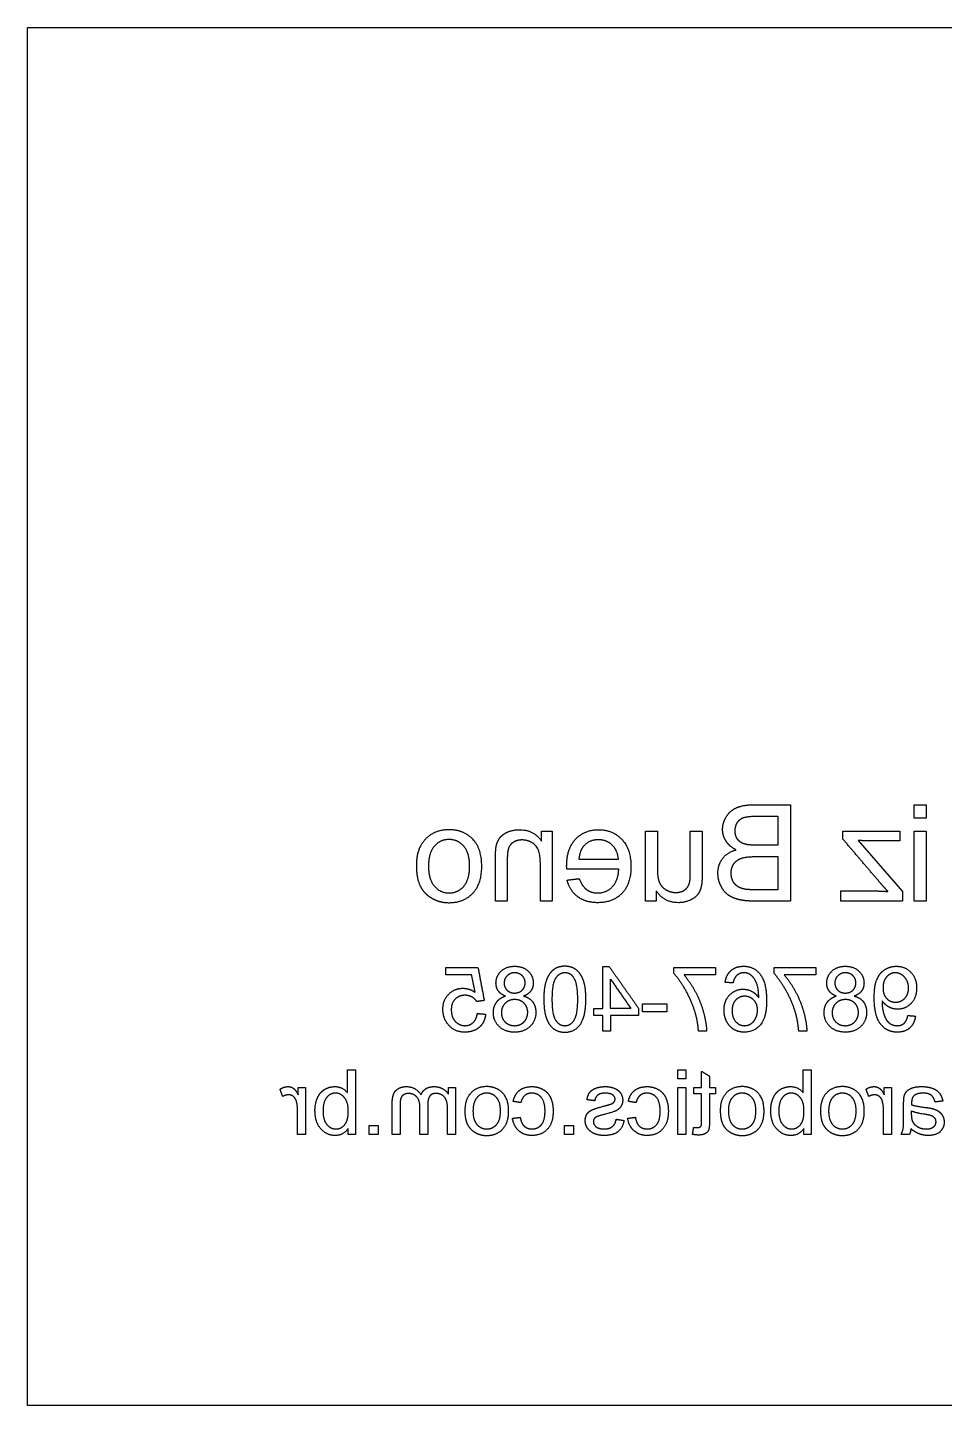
# Model space of a CAD drawing. Header units: millimetres. Extents: x 3.7 to 73.7, y 1.3 to 51.3.
# Drawn here: x 3.7 to 37, y 1.3 to 51.3 of the extents above; entities that cross this region are included whole.
import ezdxf

# ---------------------------------------------------------------- set-up
doc = ezdxf.new("R2010")
doc.units = ezdxf.units.MM
doc.layers.add('Default', color=18, linetype='Continuous', true_color=0x000000)

msp = doc.modelspace()

# ---------------------------------------------------------------- linework, layer by layer
at = {"layer": 'Default'}
for p, q in [((30.102, 23.058), (31.414, 23.058)), ((31.414, 23.058), (31.414, 19.56)), ((30.252, 22.645), (30.951, 22.645)), ((30.951, 22.645), (30.951, 21.588)), ((22.369, 21.734), (22.369, 22.094)), ((22.369, 22.094), (22.756, 22.094)), ((22.756, 22.094), (22.756, 19.56)), ((26.146, 19.56), (26.146, 22.094)), ((26.146, 22.094), (26.575, 22.094)), ((26.575, 22.094), (26.575, 20.737)), ((30.951, 21.588), (30.195, 21.588)), ((33.864, 21.76), (35.477, 19.909)), ((30.142, 21.176), (30.951, 21.176)), ((30.951, 21.176), (30.951, 19.973)), ((22.326, 19.56), (22.326, 20.944)), ((22.756, 19.56), (22.326, 19.56)), ((26.53, 19.56), (26.146, 19.56)), ((26.53, 19.933), (26.53, 19.56)), ((30.951, 19.973), (30.08, 19.973)), ((31.414, 19.56), (30.08, 19.56)), ((33.234, 19.56), (33.234, 19.93)), ((33.234, 19.93), (34.406, 19.93)), ((35.477, 19.56), (33.234, 19.56)), ((35.477, 19.909), (35.477, 19.56)), ((27.173, 16.932), (27.173, 17.156)), ((27.173, 17.156), (28.689, 17.156)), ((28.689, 17.156), (28.689, 16.879)), ((30.812, 16.932), (30.812, 17.156)), ((30.812, 17.156), (32.329, 17.156)), ((32.329, 17.156), (32.329, 16.879)), ((28.689, 16.879), (27.542, 16.879)), ((32.329, 16.879), (31.182, 16.879)), ((15.327, 12.6), (15.327, 13.436)), ((15.327, 13.436), (15.614, 13.436)), ((15.614, 13.436), (15.614, 11.094)), ((31.874, 12.6), (31.874, 13.436)), ((31.874, 13.436), (32.162, 13.436)), ((32.162, 13.436), (32.162, 11.094)), ((13.537, 12.533), (13.537, 12.791)), ((13.537, 12.791), (13.796, 12.791)), ((13.796, 12.791), (13.796, 11.094)), ((18.99, 12.552), (18.99, 12.791)), ((18.99, 12.791), (19.248, 12.791)), ((19.248, 12.791), (19.248, 11.094)), ((34.814, 12.533), (34.814, 12.791)), ((34.814, 12.791), (35.073, 12.791)), ((35.073, 12.791), (35.073, 11.094)), ((13.509, 11.094), (13.509, 11.982)), ((18.96, 11.094), (18.96, 11.974)), ((34.785, 11.094), (34.785, 11.982)), ((13.796, 11.094), (13.509, 11.094)), ((15.348, 11.094), (15.348, 11.306)), ((15.614, 11.094), (15.348, 11.094)), ((19.248, 11.094), (18.96, 11.094)), ((31.895, 11.094), (31.895, 11.306)), ((32.162, 11.094), (31.895, 11.094)), ((35.073, 11.094), (34.785, 11.094))]:
    msp.add_line(p, q, dxfattribs=at)
msp.add_lwpolyline([(73.707, 1.259), (3.707, 1.259), (3.707, 51.259), (73.707, 51.259)], close=True, dxfattribs=at)
for points, knots in [([(29.431, 21.421), (29.186, 21.543), (29.064, 21.741), (28.942, 21.939), (28.942, 22.163), (28.942, 22.404), (29.079, 22.625), (29.217, 22.846), (29.459, 22.952), (29.701, 23.058), (30.102, 23.058)], [-7, -7, -7, -6, -6, -5, -5, -4, -4, -3, -3, -2, -2, -2]), ([(30.195, 21.588), (29.887, 21.588), (29.753, 21.629), (29.577, 21.681), (29.487, 21.803), (29.398, 21.925), (29.398, 22.108), (29.398, 22.283), (29.481, 22.415), (29.565, 22.547), (29.72, 22.596), (29.875, 22.645), (30.252, 22.645)], [1, 1, 1, 2, 2, 3, 3, 4, 4, 5, 5, 6, 6, 7, 7, 7]), ([(20.198, 20.827), (20.198, 20.185), (19.87, 19.844), (19.542, 19.503), (19.01, 19.503), (18.678, 19.503), (18.398, 19.658), (18.118, 19.813), (17.971, 20.094), (17.824, 20.374), (17.824, 20.863), (17.824, 21.467), (18.156, 21.809), (18.488, 22.151), (19.01, 22.151), (19.48, 22.151), (19.807, 21.87), (20.198, 21.531), (20.198, 20.827)], [-9, -9, -9, -8, -8, -7, -7, -6, -6, -5, -5, -4, -4, -3, -3, -2, -2, -1, -1, 0, 0, 0]), ([(20.697, 21.118), (20.697, 21.417), (20.721, 21.536), (20.759, 21.72), (20.854, 21.853), (20.95, 21.987), (21.142, 22.069), (21.334, 22.151), (21.563, 22.151), (22.09, 22.151), (22.369, 21.734)], [-23, -23, -23, -22, -22, -21, -21, -20, -20, -19, -19, -18, -18, -18]), ([(23.283, 20.718), (23.281, 20.794), (23.281, 20.832), (23.281, 21.459), (23.603, 21.805), (23.925, 22.151), (24.433, 22.151), (24.958, 22.151), (25.287, 21.798), (25.616, 21.445), (25.616, 20.806), (25.616, 20.188), (25.291, 19.845), (24.965, 19.503), (24.409, 19.503), (23.968, 19.503), (23.684, 19.718), (23.4, 19.933), (23.295, 20.321)], [-14, -14, -14, -13, -13, -12, -12, -11, -11, -10, -10, -9, -9, -8, -8, -7, -7, -6, -6, -5, -5, -5]), ([(19.757, 20.827), (19.757, 20.341), (19.544, 20.098), (19.332, 19.856), (19.01, 19.856), (18.69, 19.856), (18.478, 20.1), (18.266, 20.343), (18.266, 20.842), (18.266, 21.312), (18.479, 21.554), (18.693, 21.796), (19.01, 21.796), (19.332, 21.796), (19.544, 21.555), (19.757, 21.314), (19.757, 20.827)], [0, 0, 0, 1, 1, 2, 2, 3, 3, 4, 4, 5, 5, 6, 6, 7, 7, 8, 8, 8]), ([(22.326, 20.944), (22.326, 21.431), (22.127, 21.605), (21.928, 21.779), (21.654, 21.779), (21.482, 21.779), (21.354, 21.702), (21.226, 21.624), (21.176, 21.494), (21.126, 21.364), (21.126, 21.102)], [-31, -31, -31, -30, -30, -29, -29, -28, -28, -27, -27, -26, -26, -26]), ([(23.734, 21.071), (23.763, 21.39), (23.896, 21.55), (24.101, 21.798), (24.428, 21.798), (24.724, 21.798), (24.926, 21.6), (25.127, 21.402), (25.149, 21.071)], [5, 5, 5, 6, 6, 7, 7, 8, 8, 9, 9, 9]), ([(30.08, 19.56), (29.746, 19.56), (29.516, 19.619), (29.286, 19.677), (29.133, 19.792), (28.98, 19.906), (28.877, 20.117), (28.773, 20.329), (28.773, 20.574), (28.773, 20.88), (28.943, 21.104), (29.114, 21.328), (29.431, 21.421)], [-13, -13, -13, -12, -12, -11, -11, -10, -10, -9, -9, -8, -8, -7, -7, -7]), ([(30.08, 19.973), (29.856, 19.973), (29.765, 19.99), (29.605, 20.018), (29.498, 20.085), (29.391, 20.152), (29.322, 20.28), (29.252, 20.407), (29.252, 20.574), (29.252, 20.77), (29.353, 20.914), (29.453, 21.059), (29.631, 21.117), (29.808, 21.176), (30.142, 21.176)], [1, 1, 1, 2, 2, 3, 3, 4, 4, 5, 5, 6, 6, 7, 7, 8, 8, 8]), ([(23.739, 20.376), (23.837, 20.104), (24.004, 19.98), (24.171, 19.856), (24.407, 19.856), (24.724, 19.856), (24.936, 20.078), (25.149, 20.3), (25.173, 20.718)], [-19, -19, -19, -18, -18, -17, -17, -16, -16, -15, -15, -15]), ([(28.2, 20.524), (28.2, 20.25), (28.174, 20.123), (28.136, 19.935), (28.042, 19.805), (27.947, 19.675), (27.753, 19.589), (27.558, 19.503), (27.334, 19.503), (26.826, 19.503), (26.53, 19.933)], [-6, -6, -6, -5, -5, -4, -4, -3, -3, -2, -2, -1, -1, -1]), ([(26.575, 20.737), (26.575, 20.412), (26.646, 20.242), (26.716, 20.071), (26.886, 19.972), (27.055, 19.873), (27.248, 19.873), (27.442, 19.873), (27.573, 19.97), (27.704, 20.066), (27.745, 20.236), (27.771, 20.352), (27.771, 20.689)], [-15, -15, -15, -14, -14, -13, -13, -12, -12, -11, -11, -10, -10, -9, -9, -9]), ([(21.06, 16.114), (20.886, 16.18), (20.8, 16.3), (20.715, 16.421), (20.715, 16.584), (20.715, 16.839), (20.902, 17.018), (21.089, 17.196), (21.396, 17.196), (21.701, 17.196), (21.884, 17.022), (22.068, 16.847), (22.068, 16.592), (22.068, 16.422), (21.982, 16.301), (21.896, 16.18), (21.717, 16.114)], [-8, -8, -8, -7, -7, -6, -6, -5, -5, -4, -4, -3, -3, -2, -2, -1, -1, 0, 0, 0]), ([(23.979, 15.999), (23.979, 15.339), (23.747, 15.047), (23.554, 14.804), (23.215, 14.804), (22.958, 14.804), (22.79, 14.942), (22.621, 15.08), (22.536, 15.334), (22.452, 15.587), (22.452, 15.999), (22.452, 16.347), (22.504, 16.553), (22.557, 16.758), (22.65, 16.901), (22.742, 17.044), (22.885, 17.12), (23.027, 17.196), (23.215, 17.196), (23.471, 17.196), (23.64, 17.058), (23.808, 16.921), (23.894, 16.668), (23.979, 16.414), (23.979, 15.999)], [-12, -12, -12, -11, -11, -10, -10, -9, -9, -8, -8, -7, -7, -6, -6, -5, -5, -4, -4, -3, -3, -2, -2, -1, -1, 0, 0, 0]), ([(29.036, 16.613), (29.071, 16.886), (29.248, 17.041), (29.424, 17.196), (29.7, 17.196), (30.071, 17.196), (30.29, 16.927), (30.541, 16.619), (30.541, 15.94), (30.541, 15.333), (30.314, 15.068), (30.087, 14.804), (29.728, 14.804), (29.517, 14.804), (29.351, 14.905), (29.184, 15.005), (29.089, 15.195), (28.994, 15.384), (28.994, 15.604), (28.994, 15.94), (29.196, 16.152), (29.398, 16.363), (29.686, 16.363), (29.851, 16.363), (30.001, 16.287), (30.151, 16.21), (30.255, 16.052)], [-37, -37, -37, -36, -36, -35, -35, -34, -34, -33, -33, -32, -32, -31, -31, -30, -30, -29, -29, -28, -28, -27, -27, -26, -26, -25, -25, -24, -24, -24]), ([(33.068, 16.114), (32.894, 16.18), (32.809, 16.3), (32.723, 16.421), (32.723, 16.584), (32.723, 16.839), (32.91, 17.018), (33.097, 17.196), (33.404, 17.196), (33.709, 17.196), (33.893, 17.022), (34.077, 16.847), (34.077, 16.592), (34.077, 16.422), (33.99, 16.301), (33.904, 16.18), (33.725, 16.114)], [-8, -8, -8, -7, -7, -6, -6, -5, -5, -4, -4, -3, -3, -2, -2, -1, -1, 0, 0, 0]), ([(35.944, 15.386), (35.909, 15.109), (35.735, 14.957), (35.561, 14.804), (35.286, 14.804), (35.027, 14.804), (34.835, 14.943), (34.642, 15.082), (34.545, 15.348), (34.447, 15.614), (34.447, 16.063), (34.447, 16.494), (34.546, 16.722), (34.644, 16.95), (34.833, 17.073), (35.022, 17.196), (35.251, 17.196), (35.567, 17.196), (35.777, 16.978), (35.987, 16.761), (35.987, 16.405), (35.987, 16.06), (35.786, 15.849), (35.585, 15.638), (35.294, 15.638), (35.12, 15.638), (34.971, 15.723), (34.821, 15.809), (34.735, 15.946)], [-43, -43, -43, -42, -42, -41, -41, -40, -40, -39, -39, -38, -38, -37, -37, -36, -36, -35, -35, -34, -34, -33, -33, -32, -32, -31, -31, -30, -30, -29, -29, -29]), ([(21.774, 16.601), (21.774, 16.435), (21.667, 16.33), (21.56, 16.224), (21.389, 16.224), (21.223, 16.224), (21.117, 16.329), (21.011, 16.434), (21.011, 16.585), (21.011, 16.744), (21.12, 16.851), (21.229, 16.959), (21.392, 16.959), (21.557, 16.959), (21.666, 16.854), (21.774, 16.748), (21.774, 16.601)], [0, 0, 0, 1, 1, 2, 2, 3, 3, 4, 4, 5, 5, 6, 6, 7, 7, 8, 8, 8]), ([(23.683, 15.999), (23.683, 15.422), (23.548, 15.231), (23.413, 15.04), (23.215, 15.04), (23.017, 15.04), (22.882, 15.232), (22.747, 15.424), (22.747, 15.999), (22.747, 16.577), (22.882, 16.768), (23.017, 16.958), (23.219, 16.958), (23.417, 16.958), (23.535, 16.79), (23.683, 16.576), (23.683, 15.999)], [0, 0, 0, 1, 1, 2, 2, 3, 3, 4, 4, 5, 5, 6, 6, 7, 7, 8, 8, 8]), ([(28.066, 14.844), (28.042, 15.194), (27.956, 15.488), (27.836, 15.905), (27.616, 16.299), (27.397, 16.694), (27.173, 16.932)], [-7, -7, -7, -6, -6, -5, -5, -4, -4, -4]), ([(27.542, 16.879), (27.761, 16.63), (27.955, 16.267), (28.149, 15.903), (28.253, 15.512), (28.357, 15.12), (28.362, 14.844)], [-11, -11, -11, -10, -10, -9, -9, -8, -8, -8]), ([(30.255, 16.052), (30.252, 16.403), (30.173, 16.593), (30.095, 16.784), (29.959, 16.883), (29.855, 16.959), (29.718, 16.959), (29.547, 16.959), (29.43, 16.836), (29.36, 16.76), (29.322, 16.59)], [-24, -24, -24, -23, -23, -22, -22, -21, -21, -20, -20, -19, -19, -19]), ([(31.706, 14.844), (31.682, 15.194), (31.595, 15.488), (31.476, 15.905), (31.256, 16.299), (31.036, 16.694), (30.812, 16.932)], [-7, -7, -7, -6, -6, -5, -5, -4, -4, -4]), ([(31.182, 16.879), (31.4, 16.63), (31.595, 16.267), (31.789, 15.903), (31.893, 15.512), (31.996, 15.12), (32.001, 14.844)], [-11, -11, -11, -10, -10, -9, -9, -8, -8, -8]), ([(33.783, 16.601), (33.783, 16.435), (33.676, 16.33), (33.569, 16.224), (33.398, 16.224), (33.231, 16.224), (33.125, 16.329), (33.019, 16.434), (33.019, 16.585), (33.019, 16.744), (33.128, 16.851), (33.238, 16.959), (33.401, 16.959), (33.565, 16.959), (33.674, 16.854), (33.783, 16.748), (33.783, 16.601)], [0, 0, 0, 1, 1, 2, 2, 3, 3, 4, 4, 5, 5, 6, 6, 7, 7, 8, 8, 8]), ([(34.767, 16.419), (34.767, 16.667), (34.899, 16.812), (35.03, 16.958), (35.216, 16.958), (35.407, 16.958), (35.55, 16.801), (35.692, 16.645), (35.692, 16.395), (35.692, 16.172), (35.557, 16.032), (35.422, 15.892), (35.224, 15.892), (35.024, 15.892), (34.895, 16.032), (34.767, 16.172), (34.767, 16.419)], [0, 0, 0, 1, 1, 2, 2, 3, 3, 4, 4, 5, 5, 6, 6, 7, 7, 8, 8, 8]), ([(20.339, 15.457), (20.311, 15.162), (20.109, 14.983), (19.907, 14.804), (19.587, 14.804), (19.197, 14.804), (18.972, 15.088), (18.787, 15.32), (18.787, 15.638), (18.787, 15.972), (18.997, 16.184), (19.208, 16.397), (19.515, 16.397), (19.747, 16.397), (19.958, 16.25)], [-29, -29, -29, -28, -28, -27, -27, -26, -26, -25, -25, -24, -24, -23, -23, -22, -22, -22]), ([(20.018, 15.916), (19.954, 16.017), (19.843, 16.08), (19.731, 16.143), (19.592, 16.143), (19.368, 16.143), (19.23, 16.001), (19.092, 15.858), (19.092, 15.612), (19.092, 15.354), (19.235, 15.197), (19.379, 15.04), (19.587, 15.04), (19.76, 15.04), (19.882, 15.151), (20.004, 15.262), (20.038, 15.483)], [-16, -16, -16, -15, -15, -14, -14, -13, -13, -12, -12, -11, -11, -10, -10, -9, -9, -8, -8, -8]), ([(21.717, 16.114), (21.931, 16.058), (22.047, 15.904), (22.162, 15.75), (22.162, 15.521), (22.162, 15.215), (21.95, 15.009), (21.737, 14.804), (21.391, 14.804), (21.044, 14.804), (20.832, 15.008), (20.619, 15.213), (20.619, 15.513), (20.619, 15.731), (20.732, 15.887), (20.844, 16.044), (21.06, 16.114)], [-16, -16, -16, -15, -15, -14, -14, -13, -13, -12, -12, -11, -11, -10, -10, -9, -9, -8, -8, -8]), ([(30.21, 15.603), (30.21, 15.454), (30.147, 15.318), (30.084, 15.183), (29.97, 15.111), (29.857, 15.04), (29.732, 15.04), (29.55, 15.04), (29.419, 15.187), (29.288, 15.334), (29.288, 15.587), (29.288, 15.83), (29.418, 15.969), (29.547, 16.109), (29.744, 16.109), (29.939, 16.109), (30.074, 15.969), (30.21, 15.83), (30.21, 15.603)], [0, 0, 0, 1, 1, 2, 2, 3, 3, 4, 4, 5, 5, 6, 6, 7, 7, 8, 8, 9, 9, 9]), ([(33.725, 16.114), (33.939, 16.058), (34.055, 15.904), (34.171, 15.75), (34.171, 15.521), (34.171, 15.215), (33.958, 15.009), (33.746, 14.804), (33.399, 14.804), (33.052, 14.804), (32.84, 15.008), (32.627, 15.213), (32.627, 15.513), (32.627, 15.731), (32.74, 15.887), (32.853, 16.044), (33.068, 16.114)], [-16, -16, -16, -15, -15, -14, -14, -13, -13, -12, -12, -11, -11, -10, -10, -9, -9, -8, -8, -8]), ([(21.867, 15.52), (21.867, 15.397), (21.809, 15.282), (21.75, 15.167), (21.635, 15.104), (21.52, 15.04), (21.388, 15.04), (21.181, 15.04), (21.047, 15.173), (20.913, 15.306), (20.913, 15.51), (20.913, 15.718), (21.051, 15.854), (21.189, 15.989), (21.397, 15.989), (21.6, 15.989), (21.733, 15.855), (21.867, 15.721), (21.867, 15.52)], [0, 0, 0, 1, 1, 2, 2, 3, 3, 4, 4, 5, 5, 6, 6, 7, 7, 8, 8, 9, 9, 9]), ([(33.875, 15.52), (33.875, 15.397), (33.817, 15.282), (33.759, 15.167), (33.644, 15.104), (33.529, 15.04), (33.396, 15.04), (33.19, 15.04), (33.056, 15.173), (32.921, 15.306), (32.921, 15.51), (32.921, 15.718), (33.06, 15.854), (33.198, 15.989), (33.406, 15.989), (33.608, 15.989), (33.742, 15.855), (33.875, 15.721), (33.875, 15.52)], [0, 0, 0, 1, 1, 2, 2, 3, 3, 4, 4, 5, 5, 6, 6, 7, 7, 8, 8, 9, 9, 9]), ([(34.735, 15.946), (34.733, 15.908), (34.733, 15.889), (34.733, 15.71), (34.776, 15.537), (34.82, 15.365), (34.883, 15.263), (34.947, 15.162), (35.047, 15.101), (35.147, 15.04), (35.28, 15.04), (35.435, 15.04), (35.534, 15.128), (35.633, 15.216), (35.668, 15.411)], [-29, -29, -29, -28, -28, -27, -27, -26, -26, -25, -25, -24, -24, -23, -23, -22, -22, -22]), ([(12.874, 12.736), (13.025, 12.829), (13.17, 12.829), (13.271, 12.829), (13.354, 12.771), (13.438, 12.714), (13.537, 12.533)], [-12, -12, -12, -11, -11, -10, -10, -9, -9, -9]), ([(13.509, 11.982), (13.509, 12.164), (13.461, 12.318), (13.429, 12.418), (13.354, 12.475), (13.279, 12.532), (13.184, 12.532), (13.079, 12.532), (12.973, 12.469)], [-17, -17, -17, -16, -16, -15, -15, -14, -14, -13, -13, -13]), ([(15.348, 11.306), (15.177, 11.055), (14.876, 11.055), (14.574, 11.055), (14.359, 11.293), (14.143, 11.532), (14.143, 11.968), (14.143, 12.151), (14.194, 12.313), (14.245, 12.474), (14.335, 12.588), (14.426, 12.703), (14.566, 12.766), (14.705, 12.829), (14.862, 12.829), (15.145, 12.829), (15.327, 12.6)], [-13, -13, -13, -12, -12, -11, -11, -10, -10, -9, -9, -8, -8, -7, -7, -6, -6, -5, -5, -5]), ([(15.351, 11.955), (15.351, 11.65), (15.268, 11.514), (15.132, 11.292), (14.9, 11.292), (14.712, 11.292), (14.574, 11.456), (14.437, 11.619), (14.437, 11.944), (14.437, 12.276), (14.569, 12.434), (14.701, 12.592), (14.887, 12.592), (15.076, 12.592), (15.213, 12.429), (15.351, 12.265), (15.351, 11.955)], [0, 0, 0, 1, 1, 2, 2, 3, 3, 4, 4, 5, 5, 6, 6, 7, 7, 8, 8, 8]), ([(16.949, 12.258), (16.949, 12.549), (17.084, 12.689), (17.22, 12.829), (17.473, 12.829), (17.795, 12.829), (17.997, 12.532)], [-10, -10, -10, -9, -9, -8, -8, -7, -7, -7]), ([(17.952, 12.08), (17.952, 12.342), (17.834, 12.461), (17.715, 12.58), (17.537, 12.58), (17.437, 12.58), (17.364, 12.533), (17.29, 12.487), (17.262, 12.411), (17.235, 12.335), (17.235, 12.163)], [-18, -18, -18, -17, -17, -16, -16, -15, -15, -14, -14, -13, -13, -13]), ([(17.997, 12.532), (18.046, 12.672), (18.167, 12.751), (18.287, 12.829), (18.476, 12.829), (18.645, 12.829), (18.778, 12.753), (18.911, 12.677), (18.99, 12.552)], [-7, -7, -7, -6, -6, -5, -5, -4, -4, -3, -3, -3]), ([(18.96, 11.974), (18.96, 12.206), (18.914, 12.329), (18.867, 12.452), (18.764, 12.516), (18.661, 12.58), (18.54, 12.58), (18.38, 12.58), (18.31, 12.484), (18.239, 12.388), (18.239, 12.196)], [-26, -26, -26, -25, -25, -24, -24, -23, -23, -22, -22, -21, -21, -21]), ([(21.174, 11.942), (21.174, 11.512), (20.955, 11.284), (20.735, 11.055), (20.379, 11.055), (20.157, 11.055), (19.969, 11.159), (19.781, 11.263), (19.683, 11.451), (19.585, 11.639), (19.585, 11.966), (19.585, 12.37), (19.807, 12.6), (20.029, 12.829), (20.379, 12.829), (20.694, 12.829), (20.912, 12.64), (21.174, 12.413), (21.174, 11.942)], [-9, -9, -9, -8, -8, -7, -7, -6, -6, -5, -5, -4, -4, -3, -3, -2, -2, -1, -1, 0, 0, 0]), ([(20.879, 11.942), (20.879, 11.616), (20.737, 11.454), (20.595, 11.292), (20.379, 11.292), (20.165, 11.292), (20.023, 11.455), (19.88, 11.618), (19.88, 11.952), (19.88, 12.266), (20.023, 12.429), (20.166, 12.591), (20.379, 12.591), (20.595, 12.591), (20.737, 12.429), (20.879, 12.268), (20.879, 11.942)], [0, 0, 0, 1, 1, 2, 2, 3, 3, 4, 4, 5, 5, 6, 6, 7, 7, 8, 8, 8]), ([(21.341, 12.292), (21.39, 12.549), (21.566, 12.689), (21.742, 12.829), (22.018, 12.829), (22.237, 12.829), (22.423, 12.726), (22.609, 12.623), (22.7, 12.417), (22.791, 12.211), (22.791, 11.936), (22.791, 11.511), (22.58, 11.283), (22.368, 11.055), (22.02, 11.055), (21.742, 11.055), (21.551, 11.221), (21.36, 11.386), (21.313, 11.678)], [-18, -18, -18, -17, -17, -16, -16, -15, -15, -14, -14, -13, -13, -12, -12, -11, -11, -10, -10, -9, -9, -9]), ([(21.596, 11.715), (21.627, 11.5), (21.74, 11.396), (21.854, 11.292), (22.023, 11.292), (22.234, 11.292), (22.365, 11.447), (22.496, 11.602), (22.496, 11.944), (22.496, 12.281), (22.36, 12.437), (22.224, 12.592), (22.007, 12.592), (21.863, 12.592), (21.762, 12.506), (21.66, 12.42), (21.62, 12.249)], [-27, -27, -27, -26, -26, -25, -25, -24, -24, -23, -23, -22, -22, -21, -21, -20, -20, -19, -19, -19]), ([(24.018, 12.353), (24.046, 12.517), (24.117, 12.616), (24.189, 12.714), (24.34, 12.771), (24.491, 12.829), (24.691, 12.829), (24.824, 12.829), (24.939, 12.794), (25.055, 12.76), (25.122, 12.711), (25.212, 12.647), (25.264, 12.55), (25.316, 12.453), (25.316, 12.34), (25.316, 12.215), (25.253, 12.112), (25.19, 12.009), (25.067, 11.951), (24.945, 11.893), (24.629, 11.813), (24.394, 11.754), (24.335, 11.715), (24.25, 11.659), (24.25, 11.562), (24.25, 11.453), (24.346, 11.373), (24.442, 11.292), (24.64, 11.292), (24.836, 11.292), (24.946, 11.383), (25.055, 11.474), (25.079, 11.645)], [-32, -32, -32, -31, -31, -30, -30, -29, -29, -28, -28, -27, -27, -26, -26, -25, -25, -24, -24, -23, -23, -22, -22, -21, -21, -20, -20, -19, -19, -18, -18, -17, -17, -16, -16, -16]), ([(24.892, 12.196), (24.967, 12.227), (25.003, 12.273), (25.038, 12.318), (25.038, 12.374), (25.038, 12.461), (24.953, 12.527), (24.868, 12.592), (24.67, 12.592), (24.503, 12.592), (24.411, 12.519), (24.319, 12.445), (24.3, 12.314)], [-39, -39, -39, -38, -38, -37, -37, -36, -36, -35, -35, -34, -34, -33, -33, -33]), ([(25.522, 12.292), (25.571, 12.549), (25.747, 12.689), (25.923, 12.829), (26.199, 12.829), (26.418, 12.829), (26.604, 12.726), (26.79, 12.623), (26.882, 12.417), (26.973, 12.211), (26.973, 11.936), (26.973, 11.511), (26.761, 11.283), (26.549, 11.055), (26.201, 11.055), (25.923, 11.055), (25.732, 11.221), (25.541, 11.386), (25.495, 11.678)], [-18, -18, -18, -17, -17, -16, -16, -15, -15, -14, -14, -13, -13, -12, -12, -11, -11, -10, -10, -9, -9, -9]), ([(25.777, 11.715), (25.808, 11.5), (25.921, 11.396), (26.035, 11.292), (26.204, 11.292), (26.415, 11.292), (26.546, 11.447), (26.677, 11.602), (26.677, 11.944), (26.677, 12.281), (26.541, 12.437), (26.405, 12.592), (26.188, 12.592), (26.044, 12.592), (25.943, 12.506), (25.841, 12.42), (25.801, 12.249)], [-27, -27, -27, -26, -26, -25, -25, -24, -24, -23, -23, -22, -22, -21, -21, -20, -20, -19, -19, -19]), ([(30.448, 11.942), (30.448, 11.512), (30.228, 11.284), (30.008, 11.055), (29.652, 11.055), (29.43, 11.055), (29.242, 11.159), (29.054, 11.263), (28.956, 11.451), (28.858, 11.639), (28.858, 11.966), (28.858, 12.37), (29.08, 12.6), (29.302, 12.829), (29.652, 12.829), (29.967, 12.829), (30.186, 12.64), (30.448, 12.413), (30.448, 11.942)], [-9, -9, -9, -8, -8, -7, -7, -6, -6, -5, -5, -4, -4, -3, -3, -2, -2, -1, -1, 0, 0, 0]), ([(30.152, 11.942), (30.152, 11.616), (30.01, 11.454), (29.868, 11.292), (29.652, 11.292), (29.438, 11.292), (29.296, 11.455), (29.153, 11.618), (29.153, 11.952), (29.153, 12.266), (29.296, 12.429), (29.439, 12.591), (29.652, 12.591), (29.868, 12.591), (30.01, 12.429), (30.152, 12.268), (30.152, 11.942)], [0, 0, 0, 1, 1, 2, 2, 3, 3, 4, 4, 5, 5, 6, 6, 7, 7, 8, 8, 8]), ([(31.895, 11.306), (31.724, 11.055), (31.424, 11.055), (31.122, 11.055), (30.906, 11.293), (30.69, 11.532), (30.69, 11.968), (30.69, 12.151), (30.742, 12.313), (30.793, 12.474), (30.883, 12.588), (30.973, 12.703), (31.113, 12.766), (31.253, 12.829), (31.409, 12.829), (31.692, 12.829), (31.874, 12.6)], [-13, -13, -13, -12, -12, -11, -11, -10, -10, -9, -9, -8, -8, -7, -7, -6, -6, -5, -5, -5]), ([(31.898, 11.955), (31.898, 11.65), (31.815, 11.514), (31.679, 11.292), (31.448, 11.292), (31.259, 11.292), (31.122, 11.456), (30.984, 11.619), (30.984, 11.944), (30.984, 12.276), (31.116, 12.434), (31.248, 12.592), (31.435, 12.592), (31.624, 12.592), (31.761, 12.429), (31.898, 12.265), (31.898, 11.955)], [0, 0, 0, 1, 1, 2, 2, 3, 3, 4, 4, 5, 5, 6, 6, 7, 7, 8, 8, 8]), ([(34.087, 11.942), (34.087, 11.512), (33.867, 11.284), (33.648, 11.055), (33.292, 11.055), (33.069, 11.055), (32.882, 11.159), (32.694, 11.263), (32.596, 11.451), (32.497, 11.639), (32.497, 11.966), (32.497, 12.37), (32.72, 12.6), (32.942, 12.829), (33.292, 12.829), (33.606, 12.829), (33.825, 12.64), (34.087, 12.413), (34.087, 11.942)], [-9, -9, -9, -8, -8, -7, -7, -6, -6, -5, -5, -4, -4, -3, -3, -2, -2, -1, -1, 0, 0, 0]), ([(33.792, 11.942), (33.792, 11.616), (33.649, 11.454), (33.507, 11.292), (33.292, 11.292), (33.077, 11.292), (32.935, 11.455), (32.793, 11.618), (32.793, 11.952), (32.793, 12.266), (32.936, 12.429), (33.079, 12.591), (33.292, 12.591), (33.507, 12.591), (33.649, 12.429), (33.792, 12.268), (33.792, 11.942)], [0, 0, 0, 1, 1, 2, 2, 3, 3, 4, 4, 5, 5, 6, 6, 7, 7, 8, 8, 8]), ([(34.151, 12.736), (34.301, 12.829), (34.447, 12.829), (34.547, 12.829), (34.631, 12.771), (34.715, 12.714), (34.814, 12.533)], [-12, -12, -12, -11, -11, -10, -10, -9, -9, -9]), ([(34.785, 11.982), (34.785, 12.164), (34.737, 12.318), (34.705, 12.418), (34.63, 12.475), (34.555, 12.532), (34.461, 12.532), (34.356, 12.532), (34.25, 12.469)], [-17, -17, -17, -16, -16, -15, -15, -14, -14, -13, -13, -13]), ([(35.53, 12.453), (35.555, 12.572), (35.619, 12.649), (35.683, 12.727), (35.819, 12.778), (35.955, 12.829), (36.172, 12.829), (36.391, 12.829), (36.557, 12.769), (36.723, 12.709), (36.811, 12.598), (36.899, 12.487), (36.937, 12.306)], [-22, -22, -22, -21, -21, -20, -20, -19, -19, -18, -18, -17, -17, -16, -16, -16]), ([(36.656, 12.268), (36.61, 12.449), (36.513, 12.52), (36.417, 12.591), (36.214, 12.591), (35.996, 12.591), (35.886, 12.493), (35.805, 12.421), (35.805, 12.246), (35.805, 12.23), (35.806, 12.171)], [-15, -15, -15, -14, -14, -13, -13, -12, -12, -11, -11, -10, -10, -10]), ([(25.364, 11.6), (25.316, 11.33), (25.142, 11.193), (24.969, 11.055), (24.638, 11.055), (24.439, 11.055), (24.28, 11.125), (24.122, 11.194), (24.038, 11.321), (23.955, 11.448), (23.955, 11.592), (23.955, 11.739), (24.023, 11.838), (24.092, 11.937), (24.213, 11.989), (24.333, 12.041), (24.638, 12.123), (24.849, 12.18), (24.892, 12.196)], [-48, -48, -48, -47, -47, -46, -46, -45, -45, -44, -44, -43, -43, -42, -42, -41, -41, -40, -40, -39, -39, -39]), ([(35.806, 12.171), (35.971, 12.113), (36.319, 12.072), (36.49, 12.051), (36.575, 12.028), (36.69, 11.996), (36.782, 11.934), (36.874, 11.872), (36.93, 11.769), (36.987, 11.666), (36.987, 11.541), (36.987, 11.329), (36.837, 11.192), (36.687, 11.055), (36.407, 11.055), (36.238, 11.055), (36.09, 11.111), (35.942, 11.167), (35.782, 11.303)], [-10, -10, -10, -9, -9, -8, -8, -7, -7, -6, -6, -5, -5, -4, -4, -3, -3, -2, -2, -1, -1, -1]), ([(28.468, 11.591), (28.468, 11.332), (28.433, 11.251), (28.398, 11.17), (28.311, 11.121), (28.225, 11.071), (28.069, 11.071), (27.973, 11.071), (27.851, 11.097)], [-5, -5, -5, -4, -4, -3, -3, -2, -2, -1, -1, -1]), ([(27.893, 11.351), (27.971, 11.34), (28.019, 11.34), (28.083, 11.34), (28.117, 11.361), (28.152, 11.381), (28.167, 11.416), (28.182, 11.452), (28.182, 11.575)], [-20, -20, -20, -19, -19, -18, -18, -17, -17, -16, -16, -16]), ([(35.424, 11.094), (35.479, 11.191), (35.497, 11.297), (35.516, 11.404), (35.516, 11.805)], [-26, -26, -26, -25, -25, -24, -24, -24]), ([(35.806, 11.945), (35.963, 11.881), (36.276, 11.837), (36.453, 11.811), (36.527, 11.779), (36.6, 11.747), (36.64, 11.686), (36.68, 11.624), (36.68, 11.549), (36.68, 11.434), (36.593, 11.357), (36.506, 11.281), (36.338, 11.281), (36.172, 11.281), (36.043, 11.353), (35.913, 11.426), (35.853, 11.552), (35.806, 11.65), (35.806, 11.84)], [0, 0, 0, 1, 1, 2, 2, 3, 3, 4, 4, 5, 5, 6, 6, 7, 7, 8, 8, 9, 9, 9])]:
    msp.add_open_spline(points, degree=2, knots=knots, dxfattribs=at)
for points in [[(35.904, 22.564), (35.904, 22.811), (35.904, 23.058)], [(35.904, 23.058), (36.119, 23.058), (36.333, 23.058)], [(36.333, 23.058), (36.333, 22.811), (36.333, 22.564)], [(36.333, 22.564), (36.119, 22.564), (35.904, 22.564)], [(27.771, 20.689), (27.771, 21.392), (27.771, 22.094)], [(27.771, 22.094), (27.986, 22.094), (28.2, 22.094)], [(28.2, 22.094), (28.2, 21.309), (28.2, 20.524)], [(33.311, 21.81), (33.311, 21.952), (33.311, 22.094)], [(33.311, 22.094), (34.346, 22.094), (35.382, 22.094)], [(35.382, 22.094), (35.382, 21.92), (35.382, 21.746)], [(35.904, 19.56), (35.904, 20.827), (35.904, 22.094)], [(35.904, 22.094), (36.119, 22.094), (36.333, 22.094)], [(36.333, 22.094), (36.333, 20.827), (36.333, 19.56)], [(34.683, 20.202), (33.997, 21.006), (33.311, 21.81)], [(34.348, 21.746), (34.139, 21.746), (33.864, 21.76)], [(35.382, 21.746), (34.865, 21.746), (34.348, 21.746)], [(20.697, 19.56), (20.697, 20.339), (20.697, 21.118)], [(21.126, 21.102), (21.126, 20.331), (21.126, 19.56)], [(25.149, 21.071), (24.441, 21.071), (23.734, 21.071)], [(25.173, 20.718), (24.228, 20.718), (23.283, 20.718)], [(23.295, 20.321), (23.517, 20.349), (23.739, 20.376)], [(34.947, 19.909), (34.815, 20.055), (34.683, 20.202)], [(21.126, 19.56), (20.912, 19.56), (20.697, 19.56)], [(34.406, 19.93), (34.659, 19.93), (34.947, 19.909)], [(36.333, 19.56), (36.119, 19.56), (35.904, 19.56)], [(18.897, 16.879), (18.897, 17.017), (18.897, 17.154)], [(18.897, 17.154), (19.479, 17.154), (20.061, 17.154)], [(20.061, 17.154), (20.175, 16.553), (20.288, 15.951)], [(24.589, 15.668), (24.589, 16.427), (24.589, 17.186)], [(24.589, 17.186), (24.707, 17.186), (24.824, 17.186)], [(24.824, 17.186), (25.359, 16.427), (25.893, 15.668)], [(19.831, 16.879), (19.364, 16.879), (18.897, 16.879)], [(19.958, 16.25), (19.895, 16.565), (19.831, 16.879)], [(24.877, 15.668), (24.877, 16.196), (24.877, 16.724)], [(24.877, 16.724), (25.244, 16.196), (25.61, 15.668)], [(29.322, 16.59), (29.179, 16.601), (29.036, 16.613)], [(20.288, 15.951), (20.153, 15.934), (20.018, 15.916)], [(24.273, 15.405), (24.273, 15.536), (24.273, 15.668)], [(24.273, 15.668), (24.431, 15.668), (24.589, 15.668)], [(25.61, 15.668), (25.244, 15.668), (24.877, 15.668)], [(25.893, 15.668), (25.893, 15.536), (25.893, 15.405)], [(26.037, 15.547), (26.037, 15.691), (26.037, 15.836)], [(26.037, 15.836), (26.479, 15.836), (26.92, 15.836)], [(26.92, 15.547), (26.479, 15.547), (26.037, 15.547)], [(26.92, 15.836), (26.92, 15.691), (26.92, 15.547)], [(20.038, 15.483), (20.188, 15.47), (20.339, 15.457)], [(24.589, 15.405), (24.431, 15.405), (24.273, 15.405)], [(24.589, 14.844), (24.589, 15.124), (24.589, 15.405)], [(25.893, 15.405), (25.385, 15.405), (24.877, 15.405)], [(24.877, 15.405), (24.877, 15.124), (24.877, 14.844)], [(35.668, 15.411), (35.806, 15.398), (35.944, 15.386)], [(24.877, 14.844), (24.733, 14.844), (24.589, 14.844)], [(28.362, 14.844), (28.214, 14.844), (28.066, 14.844)], [(32.001, 14.844), (31.853, 14.844), (31.706, 14.844)], [(27.322, 13.105), (27.322, 13.271), (27.322, 13.436)], [(27.322, 13.436), (27.466, 13.436), (27.61, 13.436)], [(27.61, 13.105), (27.466, 13.105), (27.322, 13.105)], [(27.61, 13.436), (27.61, 13.271), (27.61, 13.105)], [(28.182, 12.791), (28.182, 13.087), (28.182, 13.383)], [(28.182, 13.383), (28.325, 13.297), (28.468, 13.211)], [(28.468, 13.211), (28.468, 13.001), (28.468, 12.791)], [(12.973, 12.469), (12.924, 12.603), (12.874, 12.736)], [(27.322, 11.094), (27.322, 11.942), (27.322, 12.791)], [(27.322, 12.791), (27.466, 12.791), (27.61, 12.791)], [(27.61, 12.791), (27.61, 11.942), (27.61, 11.094)], [(27.893, 12.567), (27.893, 12.679), (27.893, 12.791)], [(27.893, 12.791), (28.037, 12.791), (28.182, 12.791)], [(28.182, 12.567), (28.037, 12.567), (27.893, 12.567)], [(28.182, 11.575), (28.182, 12.071), (28.182, 12.567)], [(28.468, 12.791), (28.573, 12.791), (28.679, 12.791)], [(28.679, 12.567), (28.573, 12.567), (28.468, 12.567)], [(28.468, 12.567), (28.468, 12.079), (28.468, 11.591)], [(28.679, 12.791), (28.679, 12.679), (28.679, 12.567)], [(34.25, 12.469), (34.201, 12.603), (34.151, 12.736)], [(16.949, 11.094), (16.949, 11.676), (16.949, 12.258)], [(17.235, 12.163), (17.235, 11.628), (17.235, 11.094)], [(17.952, 11.094), (17.952, 11.587), (17.952, 12.08)], [(18.239, 12.196), (18.239, 11.645), (18.239, 11.094)], [(21.62, 12.249), (21.48, 12.27), (21.341, 12.292)], [(24.3, 12.314), (24.159, 12.334), (24.018, 12.353)], [(25.801, 12.249), (25.662, 12.27), (25.522, 12.292)], [(35.516, 12.188), (35.516, 12.38), (35.53, 12.453)], [(35.516, 11.805), (35.516, 11.996), (35.516, 12.188)], [(36.937, 12.306), (36.797, 12.287), (36.656, 12.268)], [(21.313, 11.678), (21.455, 11.697), (21.596, 11.715)], [(25.079, 11.645), (25.221, 11.623), (25.364, 11.6)], [(25.495, 11.678), (25.636, 11.697), (25.777, 11.715)], [(35.806, 11.84), (35.806, 11.893), (35.806, 11.945)], [(16.113, 11.094), (16.113, 11.258), (16.113, 11.421)], [(16.113, 11.421), (16.277, 11.421), (16.44, 11.421)], [(16.44, 11.094), (16.277, 11.094), (16.113, 11.094)], [(16.44, 11.421), (16.44, 11.258), (16.44, 11.094)], [(17.235, 11.094), (17.092, 11.094), (16.949, 11.094)], [(18.239, 11.094), (18.096, 11.094), (17.952, 11.094)], [(23.204, 11.094), (23.204, 11.258), (23.204, 11.421)], [(23.204, 11.421), (23.367, 11.421), (23.531, 11.421)], [(23.531, 11.094), (23.367, 11.094), (23.204, 11.094)], [(23.531, 11.421), (23.531, 11.258), (23.531, 11.094)], [(27.61, 11.094), (27.466, 11.094), (27.322, 11.094)], [(27.851, 11.097), (27.872, 11.224), (27.893, 11.351)], [(35.725, 11.094), (35.575, 11.094), (35.424, 11.094)], [(35.782, 11.303), (35.77, 11.183), (35.725, 11.094)]]:
    msp.add_open_spline(points, degree=2, dxfattribs=at)

doc.saveas('drawing.dxf')
